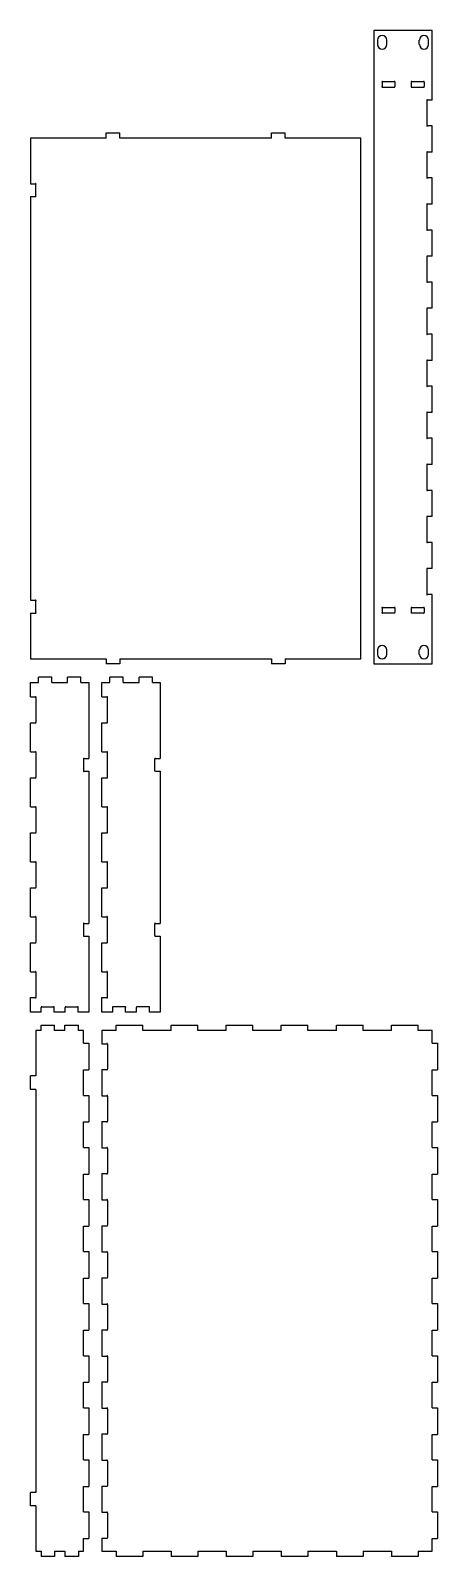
# Model space of a CAD drawing. Extents: x 0 to 310, y 0 to 1164.
import ezdxf

# ---------------------------------------------------------------- set-up
doc = ezdxf.new("R2010")
doc.units = 0
doc.layers.get('0').update_dxf_attribs({"linetype": 'continuous'})

# ---------------------------------------------------------------- blocks, each defined once
blk = doc.blocks.new('SHAPE2DVIEW')
at = {"color": 0}
for p, q in [((7.96665, 401), (4, 401)), ((4, 401), (4, 366.43335)), ((7.96665, 405), (18.23335, 405)), ((7.96665, 401), (7.96665, 405)), ((18.23335, 401), (18.23335, 405)), ((26.16665, 401), (18.23335, 401)), ((26.16665, 405), (36.43335, 405)), ((26.16665, 401), (26.16665, 405)), ((36.43335, 401), (36.43335, 405)), ((40.4, 401), (36.43335, 401)), ((40.4, 391.28335), (40.4, 401)), ((40.4, 391.28335), (44.4, 391.28335)), ((44.4, 391.28335), (44.4, 371.01665)), ((4, 366.43335), (0, 366.43335)), ((0, 356.16665), (0, 366.43335)), ((40.4, 351.58335), (40.4, 371.01665)), ((40.4, 371.01665), (44.4, 371.01665)), ((4, 356.16665), (0, 356.16665)), ((4, 356.16665), (4, 48.83335)), ((40.4, 351.58335), (44.4, 351.58335)), ((44.4, 351.58335), (44.4, 331.31665)), ((40.4, 311.88335), (40.4, 331.31665)), ((40.4, 331.31665), (44.4, 331.31665)), ((40.4, 311.88335), (44.4, 311.88335)), ((44.4, 311.88335), (44.4, 291.61665)), ((40.4, 272.18335), (40.4, 291.61665)), ((40.4, 291.61665), (44.4, 291.61665)), ((40.4, 272.18335), (44.4, 272.18335)), ((44.4, 272.18335), (44.4, 251.91665)), ((40.4, 232.48335), (40.4, 251.91665)), ((40.4, 251.91665), (44.4, 251.91665)), ((40.4, 232.48335), (44.4, 232.48335)), ((44.4, 232.48335), (44.4, 212.21665)), ((40.4, 192.78335), (40.4, 212.21665)), ((40.4, 212.21665), (44.4, 212.21665)), ((40.4, 192.78335), (44.4, 192.78335)), ((44.4, 192.78335), (44.4, 172.51665)), ((40.4, 153.08335), (40.4, 172.51665)), ((40.4, 172.51665), (44.4, 172.51665)), ((40.4, 153.08335), (44.4, 153.08335)), ((44.4, 153.08335), (44.4, 132.81665)), ((40.4, 113.38335), (40.4, 132.81665)), ((40.4, 132.81665), (44.4, 132.81665)), ((40.4, 113.38335), (44.4, 113.38335)), ((44.4, 113.38335), (44.4, 93.11665)), ((40.4, 73.68335), (40.4, 93.11665)), ((40.4, 93.11665), (44.4, 93.11665)), ((40.4, 73.68335), (44.4, 73.68335)), ((44.4, 73.68335), (44.4, 53.41665)), ((4, 48.83335), (0, 48.83335)), ((0, 38.56665), (0, 48.83335)), ((40.4, 33.98335), (40.4, 53.41665)), ((40.4, 53.41665), (44.4, 53.41665)), ((4, 38.56665), (0, 38.56665)), ((4, 38.56665), (4, 4)), ((40.4, 33.98335), (44.4, 33.98335)), ((44.4, 33.98335), (44.4, 13.71665)), ((40.4, 4), (40.4, 13.71665)), ((40.4, 13.71665), (44.4, 13.71665)), ((4, 4), (7.96665, 4)), ((7.96665, 4), (7.96665, 0)), ((18.23335, 0), (7.96665, 0)), ((18.23335, 4), (18.23335, 0)), ((18.23335, 4), (26.16665, 4)), ((26.16665, 4), (26.16665, 0)), ((36.43335, 4), (40.4, 4)), ((36.43335, 4), (36.43335, 0)), ((36.43335, 0), (26.16665, 0))]:
    blk.add_line(p, q, dxfattribs=at)
blk = doc.blocks.new('SHAPE2DVIEW003')
at = {"color": 0}
for p, q in [((54.4, 666.5), (60.4, 666.5)), ((54.4, 655.4), (54.4, 666.5)), ((70.6, 670.5), (60.4, 670.5)), ((60.4, 666.5), (60.4, 670.5)), ((70.6, 666.5), (70.6, 670.5)), ((70.6, 666.5), (82.6, 666.5)), ((92.8, 670.5), (82.6, 670.5)), ((82.6, 666.5), (82.6, 670.5)), ((92.8, 666.5), (92.8, 670.5)), ((92.8, 666.5), (98.8, 666.5)), ((98.8, 666.5), (98.8, 608.5)), ((54.4, 655.4), (58.1, 655.4)), ((58.5, 636.1), (58.5, 655)), ((54.4, 635.7), (58.1, 635.7)), ((54.4, 613.5), (54.4, 635.7)), ((54.4, 613.5), (58.1, 613.5)), ((58.5, 594.1), (58.5, 613.1)), ((94.7, 599.1), (94.7, 608.1)), ((95.1, 608.5), (98.8, 608.5)), ((54.4, 593.8), (58.1, 593.8)), ((54.4, 571.6), (54.4, 593.8)), ((95.1, 598.8), (98.8, 598.8)), ((98.8, 598.8), (98.8, 482.7)), ((54.4, 571.6), (58.1, 571.6)), ((58.5, 552.2), (58.5, 571.2)), ((54.4, 551.8), (58.1, 551.8)), ((54.4, 529.7), (54.4, 551.8)), ((54.4, 529.7), (58.1, 529.7)), ((58.5, 510.3), (58.5, 529.3)), ((54.4, 509.9), (58.1, 509.9)), ((54.4, 487.7), (54.4, 509.9)), ((54.4, 487.7), (58.1, 487.7)), ((58.5, 468.4), (58.5, 487.4)), ((94.7, 473.4), (94.7, 482.4)), ((95.1, 482.7), (98.8, 482.7)), ((54.4, 468), (58.1, 468)), ((54.4, 445.8), (54.4, 468)), ((95.1, 473), (98.8, 473)), ((98.8, 473), (98.8, 415)), ((54.4, 445.8), (58.1, 445.8)), ((58.5, 426.5), (58.5, 445.4)), ((54.4, 415), (54.4, 426.1)), ((54.4, 426.1), (58.1, 426.1)), ((72, 419.1), (63, 419.1)), ((90.2, 419.1), (81.2, 419.1)), ((62.6, 415), (54.4, 415)), ((62.6, 415), (62.6, 418.7)), ((72.4, 415), (72.4, 418.7)), ((80.8, 415), (72.4, 415)), ((80.8, 415), (80.8, 418.7)), ((90.6, 415), (90.6, 418.7)), ((98.8, 415), (90.6, 415))]:
    blk.add_line(p, q, dxfattribs=at)
for centre, start, end in [((58.3, 655.3), 0, 150), ((58.3, 655.3), -60, 0), ((58.3, 635.8), -150, 0), ((58.3, 635.8), 0, 60), ((58.3, 613.3), 0, 150), ((58.3, 613.3), -60, 0), ((94.9, 608.3), 30, -120), ((58.3, 593.9), -150, 0), ((58.3, 593.9), 0, 60), ((94.9, 598.9), 120, -30), ((58.3, 571.4), 0, 150), ((58.3, 571.4), -60, 0), ((58.3, 552), -150, 0), ((58.3, 552), 0, 60), ((58.3, 529.5), 0, 150), ((58.3, 529.5), -60, 0), ((58.3, 510.1), -150, 0), ((58.3, 510.1), 0, 60), ((58.3, 487.6), 0, 150), ((58.3, 487.6), -60, 0), ((94.9, 482.6), 30, -120), ((58.3, 468.2), -150, 0), ((58.3, 468.2), 0, 60), ((94.9, 473.2), 120, -30), ((58.3, 445.7), 0, 150), ((58.3, 445.7), -60, 0), ((58.3, 426.2), -150, 0), ((58.3, 426.2), 0, 60), ((62.8, 418.9), 90, -120), ((62.8, 418.9), 30, 90), ((72.2, 418.9), 90, 150), ((72.2, 418.9), -60, 90), ((81, 418.9), 90, -120), ((81, 418.9), 30, 90), ((90.4, 418.9), 90, 150), ((90.4, 418.9), -60, 90)]:
    blk.add_arc(centre, 0.284, start, end, dxfattribs=at)
blk = doc.blocks.new('SHAPE2DVIEW001')
at = {"color": 0}
for p, q in [((54.4, 401), (54.4, 391)), ((65.2, 401), (54.4, 401)), ((65.2, 401), (65.2, 405)), ((65.2, 405), (85.5, 405)), ((85.5, 401), (85.5, 405)), ((107.1, 401), (85.5, 401)), ((107.1, 401), (107.1, 405)), ((107.1, 405), (127.4, 405)), ((127.4, 401), (127.4, 405)), ((149.1, 401), (127.4, 401)), ((149.1, 401), (149.1, 405)), ((149.1, 405), (169.3, 405)), ((169.3, 401), (169.3, 405)), ((191, 401), (169.3, 401)), ((191, 401), (191, 405)), ((191, 405), (211.2, 405)), ((211.2, 401), (211.2, 405)), ((232.9, 401), (211.2, 401)), ((232.9, 401), (232.9, 405)), ((232.9, 405), (253.2, 405)), ((253.2, 401), (253.2, 405)), ((274.8, 401), (253.2, 401)), ((274.8, 401), (274.8, 405)), ((274.8, 405), (295.1, 405)), ((295.1, 401), (295.1, 405)), ((305.9, 401), (295.1, 401)), ((305.9, 391.3), (305.9, 401)), ((54.4, 391), (58.1, 391)), ((58.5, 390.6), (58.5, 371.7)), ((305.9, 391.3), (309.9, 391.3)), ((309.9, 391.3), (309.9, 371)), ((54.4, 371.3), (58.1, 371.3)), ((54.4, 371.3), (54.4, 351.3)), ((305.9, 351.6), (305.9, 371)), ((305.9, 371), (309.9, 371)), ((54.4, 351.3), (58.1, 351.3)), ((58.5, 350.9), (58.5, 332)), ((305.9, 351.6), (309.9, 351.6)), ((309.9, 351.6), (309.9, 331.3)), ((54.4, 331.6), (58.1, 331.6)), ((54.4, 331.6), (54.4, 311.6)), ((305.9, 311.9), (305.9, 331.3)), ((305.9, 331.3), (309.9, 331.3)), ((54.4, 311.6), (58.1, 311.6)), ((58.5, 311.2), (58.5, 292.3)), ((305.9, 311.9), (309.9, 311.9)), ((309.9, 311.9), (309.9, 291.6)), ((54.4, 291.9), (58.1, 291.9)), ((54.4, 291.9), (54.4, 271.9)), ((305.9, 272.2), (305.9, 291.6)), ((305.9, 291.6), (309.9, 291.6)), ((54.4, 271.9), (58.1, 271.9)), ((58.5, 271.5), (58.5, 252.6)), ((305.9, 272.2), (309.9, 272.2)), ((309.9, 272.2), (309.9, 251.9)), ((54.4, 252.2), (58.1, 252.2)), ((54.4, 252.2), (54.4, 232.2)), ((305.9, 232.5), (305.9, 251.9)), ((305.9, 251.9), (309.9, 251.9)), ((54.4, 232.2), (58.1, 232.2)), ((58.5, 231.8), (58.5, 212.9)), ((305.9, 232.5), (309.9, 232.5)), ((309.9, 232.5), (309.9, 212.2)), ((54.4, 212.5), (58.1, 212.5)), ((54.4, 212.5), (54.4, 192.5)), ((305.9, 192.8), (305.9, 212.2)), ((305.9, 212.2), (309.9, 212.2)), ((54.4, 192.5), (58.1, 192.5)), ((58.5, 192.1), (58.5, 173.2)), ((305.9, 192.8), (309.9, 192.8)), ((309.9, 192.8), (309.9, 172.5)), ((54.4, 172.8), (58.1, 172.8)), ((54.4, 172.8), (54.4, 152.8)), ((305.9, 153.1), (305.9, 172.5)), ((305.9, 172.5), (309.9, 172.5)), ((54.4, 152.8), (58.1, 152.8)), ((58.5, 152.4), (58.5, 133.5)), ((305.9, 153.1), (309.9, 153.1)), ((309.9, 153.1), (309.9, 132.8)), ((54.4, 133.1), (58.1, 133.1)), ((54.4, 133.1), (54.4, 113.1)), ((305.9, 113.4), (305.9, 132.8)), ((305.9, 132.8), (309.9, 132.8)), ((54.4, 113.1), (58.1, 113.1)), ((58.5, 112.7), (58.5, 93.8)), ((305.9, 113.4), (309.9, 113.4)), ((309.9, 113.4), (309.9, 93.1)), ((54.4, 93.4), (58.1, 93.4)), ((54.4, 93.4), (54.4, 73.4)), ((305.9, 73.7), (305.9, 93.1)), ((305.9, 93.1), (309.9, 93.1)), ((54.4, 73.4), (58.1, 73.4)), ((58.5, 73), (58.5, 54.1)), ((305.9, 73.7), (309.9, 73.7)), ((309.9, 73.7), (309.9, 53.4)), ((54.4, 53.7), (58.1, 53.7)), ((54.4, 53.7), (54.4, 33.7)), ((305.9, 34), (305.9, 53.4)), ((305.9, 53.4), (309.9, 53.4)), ((54.4, 33.7), (58.1, 33.7)), ((58.5, 33.3), (58.5, 14.4)), ((305.9, 34), (309.9, 34)), ((309.9, 34), (309.9, 13.7)), ((54.4, 14), (54.4, 4)), ((54.4, 14), (58.1, 14)), ((305.9, 4), (305.9, 13.7)), ((305.9, 13.7), (309.9, 13.7)), ((54.4, 4), (65.2, 4)), ((65.2, 4), (65.2, 0)), ((85.5, 0), (65.2, 0)), ((85.5, 4), (85.5, 0)), ((85.5, 4), (107.1, 4)), ((107.1, 4), (107.1, 0)), ((127.4, 0), (107.1, 0)), ((127.4, 4), (149.1, 4)), ((127.4, 4), (127.4, 0)), ((149.1, 4), (149.1, 0)), ((169.3, 0), (149.1, 0)), ((169.3, 4), (191, 4)), ((169.3, 4), (169.3, 0)), ((191, 4), (191, 0)), ((211.2, 0), (191, 0)), ((211.2, 4), (232.9, 4)), ((211.2, 4), (211.2, 0)), ((232.9, 4), (232.9, 0)), ((253.2, 0), (232.9, 0)), ((253.2, 4), (274.8, 4)), ((253.2, 4), (253.2, 0)), ((274.8, 4), (274.8, 0)), ((295.1, 0), (274.8, 0)), ((295.1, 4), (305.9, 4)), ((295.1, 4), (295.1, 0))]:
    blk.add_line(p, q, dxfattribs=at)
for centre, start, end in [((58.3, 390.9), 0, 150), ((58.3, 390.9), -60, 0), ((58.3, 371.4), -150, 0), ((58.3, 371.4), 0, 60), ((58.3, 351.2), 0, 150), ((58.3, 351.2), -60, 0), ((58.3, 331.7), -150, 0), ((58.3, 331.7), 0, 60), ((58.3, 311.5), 0, 150), ((58.3, 311.5), -60, 0), ((58.3, 292), -150, 0), ((58.3, 292), 0, 60), ((58.3, 271.8), 0, 150), ((58.3, 271.8), -60, 0), ((58.3, 252.3), -150, 0), ((58.3, 252.3), 0, 60), ((58.3, 232.1), 0, 150), ((58.3, 232.1), -60, 0), ((58.3, 212.6), -150, 0), ((58.3, 212.6), 0, 60), ((58.3, 192.4), 0, 150), ((58.3, 192.4), -60, 0), ((58.3, 172.9), -150, 0), ((58.3, 172.9), 0, 60), ((58.3, 152.7), 0, 150), ((58.3, 152.7), -60, 0), ((58.3, 133.2), -150, 0), ((58.3, 133.2), 0, 60), ((58.3, 113), 0, 150), ((58.3, 113), -60, 0), ((58.3, 93.5), -150, 0), ((58.3, 93.5), 0, 60), ((58.3, 73.3), 0, 150), ((58.3, 73.3), -60, 0), ((58.3, 53.8), -150, 0), ((58.3, 53.8), 0, 60), ((58.3, 33.6), 0, 150), ((58.3, 33.6), -60, 0), ((58.3, 14.1), -150, 0), ((58.3, 14.1), 0, 60)]:
    blk.add_arc(centre, 0.284, start, end, dxfattribs=at)
blk = doc.blocks.new('SHAPE2DVIEW004')
at = {"color": 0}
for p, q in [((57.7, 1081.5), (57.7, 1085.5)), ((57.7, 1085.5), (68, 1085.5)), ((68, 1081.5), (68, 1085.5)), ((183.5, 1081.5), (183.5, 1085.5)), ((183.5, 1085.5), (193.8, 1085.5)), ((193.8, 1081.5), (193.8, 1085.5)), ((0, 1081.5), (0, 1046.7)), ((57.7, 1081.5), (0, 1081.5)), ((183.5, 1081.5), (68, 1081.5)), ((251.5, 1081.5), (193.8, 1081.5)), ((251.5, 684.5), (251.5, 1081.5)), ((0, 1046.7), (3.7, 1046.7)), ((0, 1036.9), (3.7, 1036.9)), ((0, 1036.9), (0, 729.1)), ((4.1, 1037.3), (4.1, 1046.3)), ((0, 729.1), (3.7, 729.1)), ((4.1, 719.7), (4.1, 728.7)), ((0, 719.3), (0, 684.5)), ((0, 719.3), (3.7, 719.3)), ((0, 684.5), (57.7, 684.5)), ((57.7, 684.5), (57.7, 680.5)), ((68, 680.5), (57.7, 680.5)), ((68, 684.5), (68, 680.5)), ((68, 684.5), (183.5, 684.5)), ((183.5, 684.5), (183.5, 680.5)), ((193.8, 680.5), (183.5, 680.5)), ((193.8, 684.5), (251.5, 684.5)), ((193.8, 684.5), (193.8, 680.5))]:
    blk.add_line(p, q, dxfattribs=at)
for centre, start, end in [((3.9, 1046.5), 0, 150), ((3.9, 1037.1), -150, 0), ((3.9, 1046.5), -60, 0), ((3.9, 1037.1), 0, 60), ((3.9, 728.9), 0, 150), ((3.9, 728.9), -60, 0), ((3.9, 719.5), -150, 0), ((3.9, 719.5), 0, 60)]:
    blk.add_arc(centre, 0.284, start, end, dxfattribs=at)
blk = doc.blocks.new('SHAPE2DVIEW002')
at = {"color": 0}
for p, q in [((0, 666.5), (6, 666.5)), ((0, 655.4), (0, 666.5)), ((16.2, 670.5), (6, 670.5)), ((6, 666.5), (6, 670.5)), ((16.2, 666.5), (16.2, 670.5)), ((16.2, 666.5), (28.2, 666.5)), ((38.4, 670.5), (28.2, 670.5)), ((28.2, 666.5), (28.2, 670.5)), ((38.4, 666.5), (38.4, 670.5)), ((38.4, 666.5), (44.4, 666.5)), ((44.4, 666.5), (44.4, 608.5)), ((0, 655.4), (3.7, 655.4)), ((4.1, 655), (4.1, 636.1)), ((0, 635.7), (3.7, 635.7)), ((0, 613.5), (0, 635.7)), ((0, 613.5), (3.7, 613.5)), ((4.1, 613.1), (4.1, 594.1)), ((40.3, 608.1), (40.3, 599.1)), ((40.7, 608.5), (44.4, 608.5)), ((0, 593.8), (3.7, 593.8)), ((0, 571.6), (0, 593.8)), ((40.7, 598.8), (44.4, 598.8)), ((44.4, 598.8), (44.4, 482.7)), ((0, 571.6), (3.7, 571.6)), ((4.1, 571.2), (4.1, 552.2)), ((0, 551.8), (3.7, 551.8)), ((0, 529.7), (0, 551.8)), ((0, 529.7), (3.7, 529.7)), ((4.1, 529.3), (4.1, 510.3)), ((0, 509.9), (3.7, 509.9)), ((0, 487.7), (0, 509.9)), ((0, 487.7), (3.7, 487.7)), ((4.1, 487.4), (4.1, 468.4)), ((40.3, 482.4), (40.3, 473.4)), ((40.7, 482.7), (44.4, 482.7)), ((0, 468), (3.7, 468)), ((0, 445.8), (0, 468)), ((40.7, 473), (44.4, 473)), ((44.4, 473), (44.4, 415)), ((0, 445.8), (3.7, 445.8)), ((4.1, 445.4), (4.1, 426.5)), ((0, 415), (0, 426.1)), ((0, 426.1), (3.7, 426.1)), ((8.6, 419.1), (17.6, 419.1)), ((26.8, 419.1), (35.8, 419.1)), ((8.2, 415), (0, 415)), ((8.2, 415), (8.2, 418.7)), ((18, 415), (18, 418.7)), ((26.4, 415), (18, 415)), ((26.4, 415), (26.4, 418.7)), ((36.2, 415), (36.2, 418.7)), ((44.4, 415), (36.2, 415))]:
    blk.add_line(p, q, dxfattribs=at)
for centre, start, end in [((3.9, 655.3), 0, 150), ((3.9, 655.3), -60, 0), ((3.9, 635.8), -150, 0), ((3.9, 635.8), 0, 60), ((3.9, 613.3), 0, 150), ((3.9, 613.3), -60, 0), ((40.5, 608.3), 30, -120), ((3.9, 593.9), -150, 0), ((3.9, 593.9), 0, 60), ((40.5, 598.9), 120, -30), ((3.9, 571.4), 0, 150), ((3.9, 571.4), -60, 0), ((3.9, 552), -150, 0), ((3.9, 552), 0, 60), ((3.9, 529.5), 0, 150), ((3.9, 529.5), -60, 0), ((3.9, 510.1), -150, 0), ((3.9, 510.1), 0, 60), ((3.9, 487.6), 0, 150), ((3.9, 487.6), -60, 0), ((40.5, 482.6), 30, -120), ((3.9, 468.2), -150, 0), ((3.9, 468.2), 0, 60), ((40.5, 473.2), 120, -30), ((3.9, 445.7), 0, 150), ((3.9, 445.7), -60, 0), ((3.9, 426.2), -150, 0), ((3.9, 426.2), 0, 60), ((8.4, 418.9), 90, -120), ((8.4, 418.9), 30, 90), ((17.8, 418.9), 90, 150), ((17.8, 418.9), -60, 90), ((26.6, 418.9), 90, -120), ((26.6, 418.9), 30, 90), ((36, 418.9), 90, 150), ((36, 418.9), -60, 90)]:
    blk.add_arc(centre, 0.284, start, end, dxfattribs=at)
blk = doc.blocks.new('SHAPE2DVIEW005')
at = {"color": 0}
for p, q in [((261.5, 1163.5), (261.5, 680.5)), ((305.9, 1163.5), (261.5, 1163.5)), ((305.9, 1110.5), (305.9, 1163.5)), ((264.4, 1152.8), (264.4, 1156.2)), ((271.3, 1152.8), (271.3, 1156.2)), ((296.1, 1152.8), (296.1, 1156.2)), ((303, 1152.8), (303, 1156.2)), ((267.7, 1124.2), (267.7, 1120.8)), ((268.1, 1124.6), (277.1, 1124.6)), ((268.1, 1120.4), (277.1, 1120.4)), ((277.5, 1124.2), (277.5, 1120.8)), ((289.9, 1124.2), (289.9, 1120.8)), ((290.3, 1124.6), (299.3, 1124.6)), ((290.3, 1120.4), (299.3, 1120.4)), ((299.7, 1124.2), (299.7, 1120.8)), ((301.8, 1110.1), (301.8, 1091.2)), ((305.9, 1110.5), (302.2, 1110.5)), ((305.9, 1090.8), (302.2, 1090.8)), ((305.9, 1070.8), (305.9, 1090.8)), ((301.8, 1070.4), (301.8, 1051.5)), ((305.9, 1070.8), (302.2, 1070.8)), ((305.9, 1051.1), (302.2, 1051.1)), ((305.9, 1031.1), (305.9, 1051.1)), ((301.8, 1030.7), (301.8, 1011.8)), ((305.9, 1031.1), (302.2, 1031.1)), ((305.9, 1011.4), (302.2, 1011.4)), ((305.9, 991.4), (305.9, 1011.4)), ((301.8, 991), (301.8, 972.1)), ((305.9, 991.4), (302.2, 991.4)), ((305.9, 971.7), (302.2, 971.7)), ((305.9, 951.7), (305.9, 971.7)), ((301.8, 951.3), (301.8, 932.4)), ((305.9, 951.7), (302.2, 951.7)), ((305.9, 932), (302.2, 932)), ((305.9, 912), (305.9, 932)), ((301.8, 911.6), (301.8, 892.7)), ((305.9, 912), (302.2, 912)), ((305.9, 892.3), (302.2, 892.3)), ((305.9, 872.3), (305.9, 892.3)), ((301.8, 871.9), (301.8, 853)), ((305.9, 872.3), (302.2, 872.3)), ((305.9, 852.6), (302.2, 852.6)), ((305.9, 832.6), (305.9, 852.6)), ((301.8, 832.2), (301.8, 813.3)), ((305.9, 832.6), (302.2, 832.6)), ((305.9, 812.9), (302.2, 812.9)), ((305.9, 792.9), (305.9, 812.9)), ((301.8, 792.5), (301.8, 773.6)), ((305.9, 792.9), (302.2, 792.9)), ((305.9, 773.2), (302.2, 773.2)), ((305.9, 753.2), (305.9, 773.2)), ((301.8, 752.8), (301.8, 733.9)), ((305.9, 753.2), (302.2, 753.2)), ((305.9, 733.5), (302.2, 733.5)), ((305.9, 680.5), (305.9, 733.5)), ((267.7, 723.2), (267.7, 719.8)), ((268.1, 723.6), (277.1, 723.6)), ((277.5, 723.2), (277.5, 719.8)), ((289.9, 723.2), (289.9, 719.8)), ((290.3, 723.6), (299.3, 723.6)), ((299.7, 723.2), (299.7, 719.8)), ((268.1, 719.4), (277.1, 719.4)), ((290.3, 719.4), (299.3, 719.4)), ((264.4, 687.8), (264.4, 691.2)), ((271.3, 687.8), (271.3, 691.2)), ((296.1, 687.8), (296.1, 691.2)), ((303, 687.8), (303, 691.2)), ((261.5, 680.5), (305.9, 680.5))]:
    blk.add_line(p, q, dxfattribs=at)
for centre, radius, start, end in [((267.8, 1156.2), 3.45, 0, -180), ((267.8, 1152.8), 3.45, -180, 0), ((299.6, 1156.2), 3.45, 0, -180), ((299.6, 1152.8), 3.45, -180, 0), ((267.9, 1124.4), 0.276, 30, -120), ((267.9, 1120.6), 0.276, 120, -90), ((267.9, 1120.6), 0.276, -90, -30), ((277.3, 1124.4), 0.276, -60, 150), ((277.3, 1120.6), 0.276, -150, -90), ((277.3, 1120.6), 0.276, -90, 60), ((290.1, 1124.4), 0.276, 30, -120), ((290.1, 1120.6), 0.276, 120, -90), ((290.1, 1120.6), 0.276, -90, -30), ((299.5, 1124.4), 0.276, -60, 150), ((299.5, 1120.6), 0.276, -150, -90), ((299.5, 1120.6), 0.276, -90, 60), ((302, 1110.4), 0.284, 30, -180), ((302, 1110.4), 0.284, -180, -120), ((302, 1090.9), 0.284, 120, -180), ((302, 1090.9), 0.284, -180, -30), ((302, 1070.7), 0.284, 30, -180), ((302, 1070.7), 0.284, -180, -120), ((302, 1051.2), 0.284, 120, -180), ((302, 1051.2), 0.284, -180, -30), ((302, 1031), 0.284, 30, -180), ((302, 1031), 0.284, -180, -120), ((302, 1011.5), 0.284, 120, -180), ((302, 1011.5), 0.284, -180, -30), ((302, 991.3), 0.284, 30, -180), ((302, 991.3), 0.284, -180, -120), ((302, 971.8), 0.284, 120, -180), ((302, 971.8), 0.284, -180, -30), ((302, 951.6), 0.284, 30, -180), ((302, 951.6), 0.284, -180, -120), ((302, 932.1), 0.284, 120, -180), ((302, 932.1), 0.284, -180, -30), ((302, 911.9), 0.284, 30, -180), ((302, 911.9), 0.284, -180, -120), ((302, 892.4), 0.284, 120, -180), ((302, 892.4), 0.284, -180, -30), ((302, 872.2), 0.284, 30, -180), ((302, 872.2), 0.284, -180, -120), ((302, 852.7), 0.284, 120, -180), ((302, 852.7), 0.284, -180, -30), ((302, 832.5), 0.284, 30, -180), ((302, 832.5), 0.284, -180, -120), ((302, 813), 0.284, 120, -180), ((302, 813), 0.284, -180, -30), ((302, 792.8), 0.284, 30, -180), ((302, 792.8), 0.284, -180, -120), ((302, 773.3), 0.284, 120, -180), ((302, 773.3), 0.284, -180, -30), ((302, 753.1), 0.284, 30, -180), ((302, 753.1), 0.284, -180, -120), ((302, 733.6), 0.284, 120, -180), ((302, 733.6), 0.284, -180, -30), ((267.9, 723.4), 0.276, 30, -120), ((277.3, 723.4), 0.276, -60, 150), ((290.1, 723.4), 0.276, 30, -120), ((299.5, 723.4), 0.276, -60, 150), ((267.9, 719.6), 0.276, 120, -90), ((267.9, 719.6), 0.276, -90, -30), ((277.3, 719.6), 0.276, -150, -90), ((277.3, 719.6), 0.276, -90, 60), ((290.1, 719.6), 0.276, 120, -90), ((290.1, 719.6), 0.276, -90, -30), ((299.5, 719.6), 0.276, -150, -90), ((299.5, 719.6), 0.276, -90, 60), ((267.8, 691.2), 3.45, 0, -180), ((267.8, 687.8), 3.45, -180, 0), ((299.6, 691.2), 3.45, 0, -180), ((299.6, 687.8), 3.45, -180, 0)]:
    blk.add_arc(centre, radius, start, end, dxfattribs=at)

msp = doc.modelspace()

# ---------------------------------------------------------------- block references
at = {"color": 0}
for name in ['SHAPE2DVIEW005', 'SHAPE2DVIEW004', 'SHAPE2DVIEW002', 'SHAPE2DVIEW003', 'SHAPE2DVIEW', 'SHAPE2DVIEW001']:
    msp.add_blockref(name, (0, 0), dxfattribs=at)

doc.saveas('drawing.dxf')
